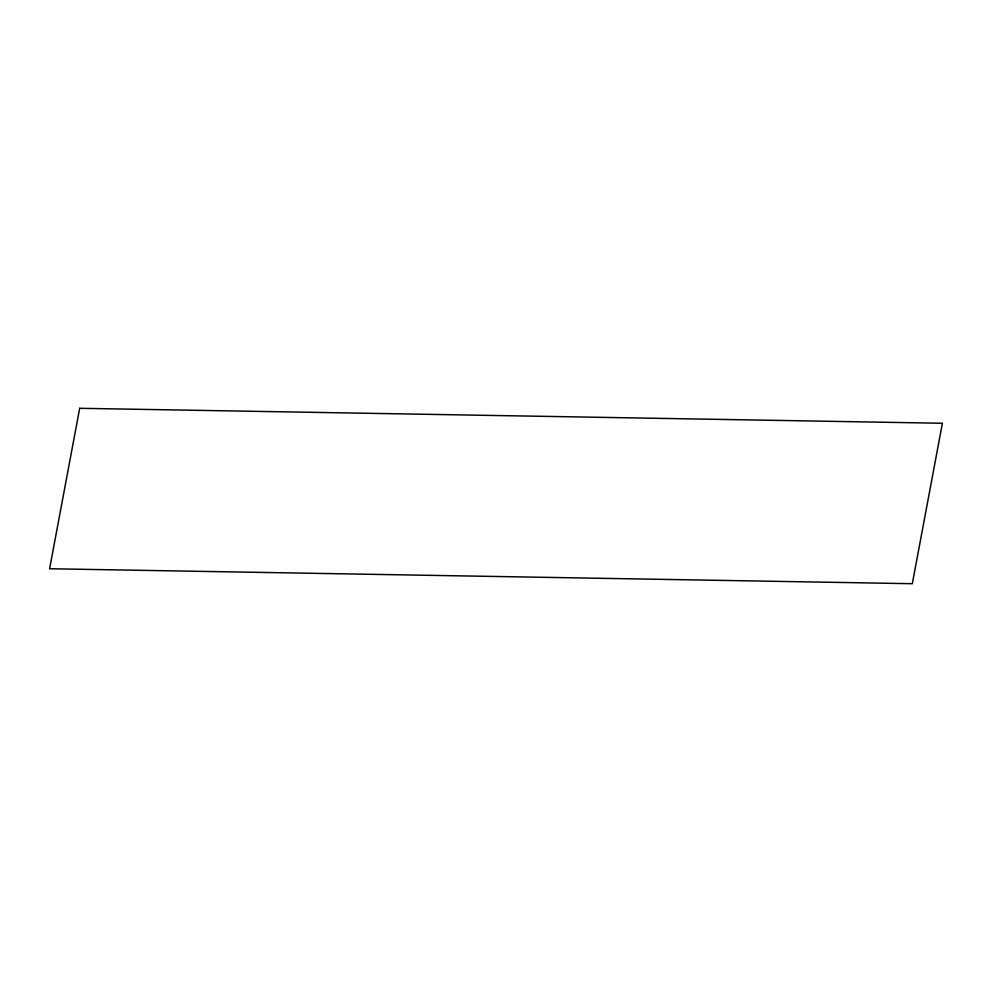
<?xml version="1.0" encoding="UTF-8"?>
<svg xmlns="http://www.w3.org/2000/svg" width="992" height="992" viewBox="0 0 992 992"><rect width="100%" height="100%" fill="white"/><g stroke="black" fill="none" stroke-linecap="round" stroke-linejoin="round"><path stroke-width="1.49" d="M79.682 408.295L49.6 568.738L912.318 583.705L942.4 423.262L79.682 408.295"/></g></svg>
